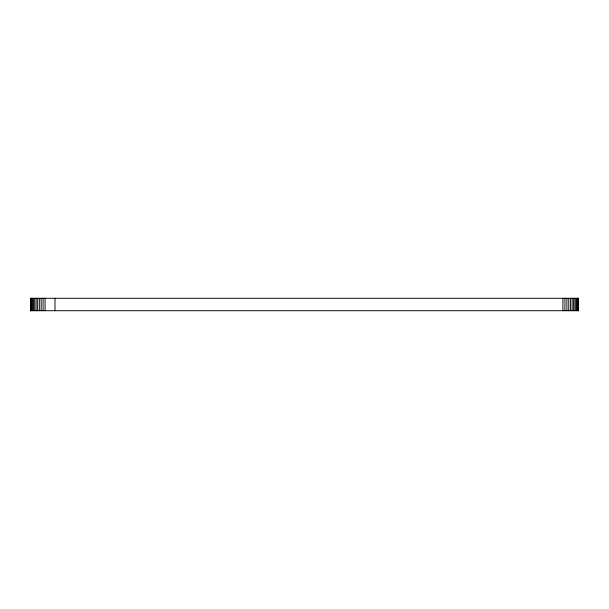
<?xml version="1.0" encoding="UTF-8"?>
<svg xmlns="http://www.w3.org/2000/svg" width="609" height="609" viewBox="0 0 609 609"><rect width="100%" height="100%" fill="white"/><g stroke="black" fill="none" stroke-linecap="round" stroke-linejoin="round"><path stroke-width="0.91" d="M578.421 298.288L578.421 310.712M578.253 298.288L578.253 310.712M577.751 298.288L577.751 310.712M577.02 298.288L577.02 310.712M576.076 298.288L576.076 310.712M574.934 298.288L574.934 310.712M573.617 298.288L573.617 310.712M572.14 298.288L572.14 310.712M570.511 298.288L570.511 310.712M568.76 298.288L568.76 310.712M566.895 298.288L566.895 310.712M564.931 298.288L564.931 310.712M562.891 298.288L562.891 310.712M54.977 298.288L54.977 310.712M45.081 298.288L45.081 310.712M43.079 298.288L43.079 310.712M41.161 298.288L41.161 310.712M39.349 298.288L39.349 310.712M37.659 298.288L37.659 310.712M36.106 298.288L36.106 310.712M34.705 298.288L34.705 310.712M33.472 298.288L33.472 310.712M32.429 298.288L32.429 310.712M31.584 298.288L31.584 310.712M30.968 298.288L30.968 310.712M30.747 298.288L30.747 310.712M30.579 298.288L30.579 310.712M578.55 298.288L30.45 298.288L30.45 310.712L578.55 310.712L578.55 298.288"/></g></svg>
